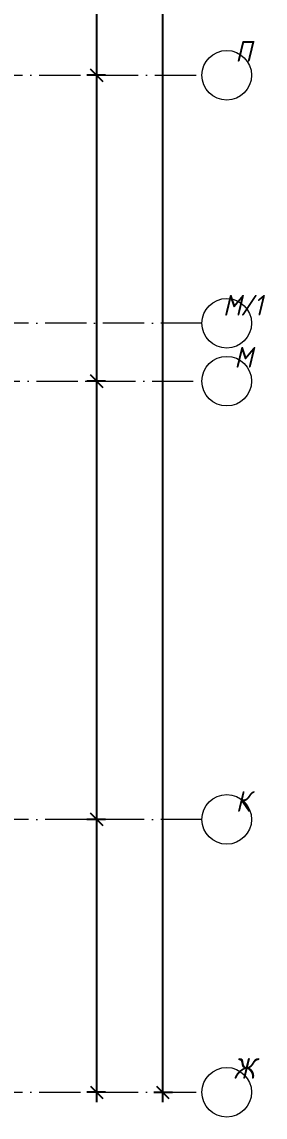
# Model space of a CAD drawing. Header units: millimetres. Extents: x -401725 to 250493, y 305116 to 802890.
# Drawn here: x 8867 to 11814, y 324424 to 337669 of the extents above; entities that cross this region are included whole.
import ezdxf

# ---------------------------------------------------------------- set-up
doc = ezdxf.new("R2010")
doc.units = ezdxf.units.MM
doc.linetypes.add('50_200_ШТРИХ_1Т_ш5_п1_п1_', pattern=[700, 500, -100, 0, -100])
for name, color, linetype, lineweight in [('A-____-____-DIMS', 7, 'Continuous', 9), ('S-GRID-____-IDEN', 7, 'Continuous', 9), ('S-GRID-____-OTLN-1', 7, '50_200_ШТРИХ_1Т_ш5_п1_п1_', 9)]:
    doc.layers.add(name, color=color, linetype=linetype, lineweight=lineweight)
doc.styles.add('ISOCPEUR_I', font='isocpeui.ttf', dxfattribs={"width": 0.9, "height": 2.5})
doc.dimstyles.new('ISO-2_5_0_9К_БОЛЬШОЙ_ОСИ', dxfattribs={"dimscale": 304.8, "dimtxt": 248.995294, "dimasz": 0.492126, "dimexe": 0.393701, "dimexo": 0, "dimgap": 0, "dimtad": 1, "dimdec": 0, "dimzin": 0, "dimdsep": 46, "dimtxsty": 'ISOCPEUR_I', "dimblk1": 'OBLIQUE', "dimblk2": 'OBLIQUE', "dimsah": 1, "dimcen": 0.09, "dimdle": 0.393701, "dimazin": 0, "dimtfac": 1, "dimtdec": 4, "dimtix": 1, "dimtmove": 0, "dimatfit": 3, "dimfxl": 1, "dimtvp": 1, "dimtolj": 1, "dimtzin": 0, "dimarcsym": 2})

# ---------------------------------------------------------------- blocks, each defined once
blk = doc.blocks.new('Ось сетки - Круг_Ø6_00__ISO-2_5_0_9K_-25732049-АР1_План отверстий 2 этажа в осях 1-64_А-ГГ')
at = {"layer": 'S-GRID-____-IDEN'}
blk.add_circle((0, 0), 3, dxfattribs=at)
blk = doc.blocks.new('_Oblique')
at = {"color": 0, "linetype": 'ByBlock', "lineweight": -2}
blk.add_line((-0.5, -0.5), (0.5, 0.5), dxfattribs=at)
blk = doc.blocks.new('*D9399')
at = {"layer": 'A-____-____-DIMS', "color": 0, "lineweight": -2, "transparency": 16777216}
for p, q in [((9773, 343144), (9773, 336904)), ((9880, 343024), (9653, 343024)), ((9880, 337024), (9653, 337024))]:
    blk.add_line(p, q, dxfattribs=at)
at = {"layer": 'Defpoints', "color": 0, "transparency": 16777216}
for p in [(9880, 343024), (9773, 337024), (9880, 337024)]:
    blk.add_point(p, dxfattribs=at)
at = {"layer": 'A-____-____-DIMS', "color": 0, "lineweight": -2, "transparency": 16777216, "xscale": 150, "yscale": 150, "zscale": 150}
for p, rotation in [((9773, 343024), 90), ((9773, 337024), 270)]:
    blk.add_blockref('_Oblique', p, dxfattribs=dict(at, rotation=rotation))
at = {"layer": 'A-____-____-DIMS', "color": 0, "transparency": 16777216, "insert": (9772, 340024), "char_height": 2.5, "width": 758.48, "attachment_point": 5, "rotation": 90, "style": 'ISOCPEUR_I'}
blk.add_mtext('\\A1;6000', dxfattribs=at)
blk = doc.blocks.new('*D9400')
at = {"layer": 'A-____-____-DIMS', "color": 0, "lineweight": -2, "transparency": 16777216}
for p, q in [((9773, 337144), (9773, 333204)), ((9880, 337024), (9653, 337024)), ((9880, 333324), (9653, 333324))]:
    blk.add_line(p, q, dxfattribs=at)
at = {"layer": 'Defpoints', "color": 0, "transparency": 16777216}
for p in [(9880, 337024), (9773, 333324), (9880, 333324)]:
    blk.add_point(p, dxfattribs=at)
at = {"layer": 'A-____-____-DIMS', "color": 0, "lineweight": -2, "transparency": 16777216, "xscale": 150, "yscale": 150, "zscale": 150}
for p, rotation in [((9773, 337024), 90), ((9773, 333324), 270)]:
    blk.add_blockref('_Oblique', p, dxfattribs=dict(at, rotation=rotation))
at = {"layer": 'A-____-____-DIMS', "color": 0, "transparency": 16777216, "insert": (9772, 335174), "char_height": 2.5, "width": 758.48, "attachment_point": 5, "rotation": 90, "style": 'ISOCPEUR_I'}
blk.add_mtext('\\A1;3700', dxfattribs=at)
blk = doc.blocks.new('*D9401')
at = {"layer": 'A-____-____-DIMS', "color": 0, "lineweight": -2, "transparency": 16777216}
for p, q in [((9773, 333444), (9773, 327904)), ((9880, 333324), (9653, 333324)), ((9880, 328024), (9653, 328024))]:
    blk.add_line(p, q, dxfattribs=at)
at = {"layer": 'Defpoints', "color": 0, "transparency": 16777216}
for p in [(9880, 333324), (9773, 328024), (9880, 328024)]:
    blk.add_point(p, dxfattribs=at)
at = {"layer": 'A-____-____-DIMS', "color": 0, "lineweight": -2, "transparency": 16777216, "xscale": 150, "yscale": 150, "zscale": 150}
for p, rotation in [((9773, 333324), 90), ((9773, 328024), 270)]:
    blk.add_blockref('_Oblique', p, dxfattribs=dict(at, rotation=rotation))
at = {"layer": 'A-____-____-DIMS', "color": 0, "transparency": 16777216, "insert": (9772, 330674), "char_height": 2.5, "width": 758.48, "attachment_point": 5, "rotation": 90, "style": 'ISOCPEUR_I'}
blk.add_mtext('\\A1;5300', dxfattribs=at)
blk = doc.blocks.new('*D9402')
at = {"layer": 'A-____-____-DIMS', "color": 0, "lineweight": -2, "transparency": 16777216}
for p, q in [((9773, 328144), (9773, 324604)), ((9880, 328024), (9653, 328024)), ((9880, 324724), (9653, 324724))]:
    blk.add_line(p, q, dxfattribs=at)
at = {"layer": 'Defpoints', "color": 0, "transparency": 16777216}
for p in [(9880, 328024), (9773, 324724), (9880, 324724)]:
    blk.add_point(p, dxfattribs=at)
at = {"layer": 'A-____-____-DIMS', "color": 0, "lineweight": -2, "transparency": 16777216, "xscale": 150, "yscale": 150, "zscale": 150}
for p, rotation in [((9773, 328024), 90), ((9773, 324724), 270)]:
    blk.add_blockref('_Oblique', p, dxfattribs=dict(at, rotation=rotation))
at = {"layer": 'A-____-____-DIMS', "color": 0, "transparency": 16777216, "insert": (9772, 326374), "char_height": 2.5, "width": 758.48, "attachment_point": 5, "rotation": 90, "style": 'ISOCPEUR_I'}
blk.add_mtext('\\A1;3300', dxfattribs=at)
blk = doc.blocks.new('*D9403')
at = {"layer": 'A-____-____-DIMS', "color": 0, "lineweight": -2, "transparency": 16777216}
for p, q in [((10573, 324604), (10573, 358294)), ((10467, 358174), (10693, 358174)), ((10467, 324724), (10693, 324724))]:
    blk.add_line(p, q, dxfattribs=at)
at = {"layer": 'Defpoints', "color": 0, "transparency": 16777216}
for p in [(10467, 358174), (10573, 358174), (10467, 324724)]:
    blk.add_point(p, dxfattribs=at)
at = {"layer": 'A-____-____-DIMS', "color": 0, "lineweight": -2, "transparency": 16777216, "xscale": 150, "yscale": 150, "zscale": 150}
for p, rotation in [((10573, 358174), 90), ((10573, 324724), 270)]:
    blk.add_blockref('_Oblique', p, dxfattribs=dict(at, rotation=rotation))
at = {"layer": 'A-____-____-DIMS', "color": 0, "transparency": 16777216, "insert": (10572, 341449), "char_height": 2.5, "width": 971.08, "attachment_point": 5, "rotation": 90, "style": 'ISOCPEUR_I'}
blk.add_mtext('\\A1;33450', dxfattribs=at)

msp = doc.modelspace()

# ---------------------------------------------------------------- linework, layer by layer
at = {"layer": 'S-GRID-____-OTLN-1'}
for p, q in [((-20327.8515, 337023.9433), (11048.6579, 337023.9433)), ((11048.6579, 334023.9433), (-20327.8515, 334023.9433)), ((-7759.0813, 333323.9433), (11048.6579, 333323.9433)), ((11048.6579, 328023.9433), (-20327.8515, 328023.9433)), ((-20327.8515, 324723.9433), (11048.6579, 324723.9433))]:
    msp.add_line(p, q, dxfattribs=at)

# ---------------------------------------------------------------- block references
at = {"layer": 'S-GRID-____-IDEN', "xscale": 99.99999999999993, "yscale": 99.99999999999993, "zscale": 99.99999999999993}
for p, rotation in [((11348.6579, 337023.9433), 269.9999999999996), ((11348.6579, 334023.9433), 89.9999999999998), ((11348.6579, 333323.9433), 269.9999999999996), ((11348.6579, 328023.9433), 89.9999999999998), ((11348.6579, 324723.9433), 269.9999999999996)]:
    msp.add_blockref('Ось сетки - Круг_Ø6_00__ISO-2_5_0_9K_-25732049-АР1_План отверстий 2 этажа в осях 1-64_А-ГГ', p, dxfattribs=dict(at, rotation=rotation))

# ---------------------------------------------------------------- texts
at = {"layer": 'S-GRID-____-IDEN', "char_height": 250, "attachment_point": 1, "style": 'ISOCPEUR_I'}
for s, insert, width in [('\\fISOCPEUR|b0|i1|c204|p34|;\\W.9;П', (11452.3435, 337437.8294), 223.670812), ('\\fISOCPEUR|b0|i1|c204|p34|;\\W.9;М', (11302.7025, 334367.2728), 252.531562), ('/1', (11511.0619, 334367.2728), 346.329), ('\\fISOCPEUR|b0|i1|c204|p34|;\\W.9;М', (11440.6435, 333737.8294), 252.531562), ('\\fISOCPEUR|b0|i1|c204|p34|;\\W.9;К', (11457.5025, 328367.2728), 223.670812), ('\\fISOCPEUR|b0|i1|c204|p34|;\\W.9;Ж', (11428.4935, 325137.8294), 281.392312)]:
    msp.add_mtext(s, dxfattribs=dict(at, insert=insert, width=width))

# ---------------------------------------------------------------- dimensions: what is measured, and where the dimension line sits
at = {"layer": 'A-____-____-DIMS'}
for base, p1, p2, override, picture, middle in [((10573.452, 358173.9433), (10467.386, 324723.9433), (10467.386, 358173.9433), {"dimpost": '<>', "dimfxl": 33450}, '*D9403', (10572.202, 341448.9433)), ((9773.452, 337023.9433), (9879.518, 343023.9433), (9879.518, 337023.9433), {"dimpost": '<>', "dimfxl": 6000}, '*D9399', (9772.202, 340023.9433)), ((9773.452, 333323.9433), (9879.518, 337023.9433), (9879.518, 333323.9433), {"dimpost": '<>', "dimfxl": 3700}, '*D9400', (9772.1859, 335173.9433)), ((9773.452, 328023.9433), (9879.518, 333323.9433), (9879.518, 328023.9433), {"dimpost": '<>', "dimfxl": 5300}, '*D9401', (9772.202, 330673.9433)), ((9773.452, 324723.9433), (9879.518, 328023.9433), (9879.518, 324723.9433), {"dimpost": '<>', "dimfxl": 3300}, '*D9402', (9772.202, 326373.9433))]:
    dim = msp.add_linear_dim(base=base, p1=p1, p2=p2, angle=90, dimstyle='ISO-2_5_0_9К_БОЛЬШОЙ_ОСИ', override=override, dxfattribs=at)
    dim.commit()
    dim.dimension.update_dxf_attribs({"geometry": picture, "text_midpoint": middle})

doc.saveas('drawing.dxf')
